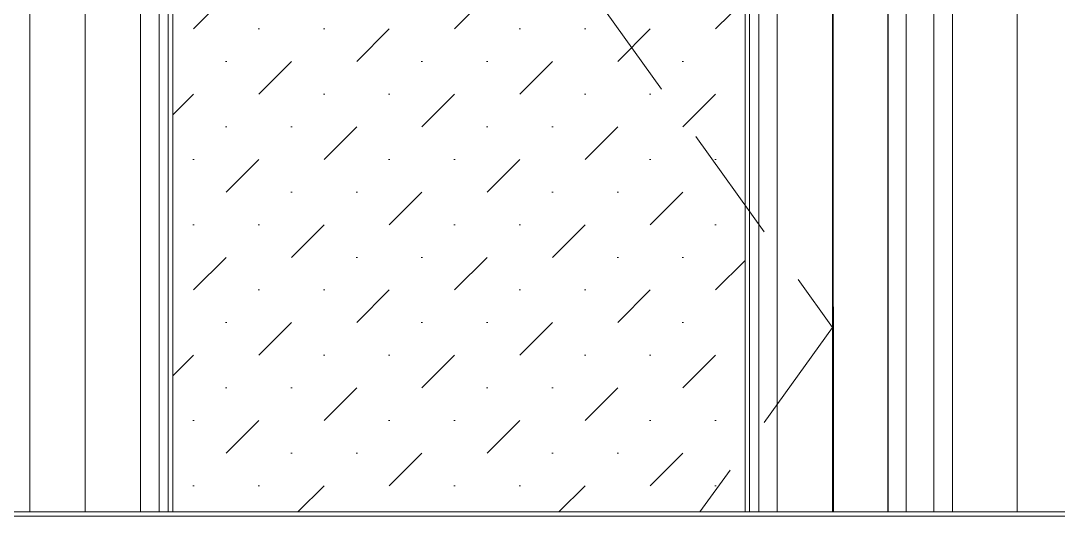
# Model space of a CAD drawing. Header units: millimetres. Extents: x 1832547 to 2001569, y -558009 to -417808.
# Drawn here: x 1949505 to 1950629, y -522705 to -522168 of the extents above; entities that cross this region are included whole.
import ezdxf

# ---------------------------------------------------------------- set-up
doc = ezdxf.new("R2010")
doc.units = ezdxf.units.MM
doc.header["$MEASUREMENT"] = 0
doc.linetypes.add('HIDDEN', pattern=[9.525, 6.35, -3.175])
for name, color, linetype, lineweight in [('CA . CỬA', 251, 'CONTINUOUS', 5), ('CA. HATCH', 250, 'CONTINUOUS', 9), ('CA.dim 08', 8, 'CONTINUOUS', 13), ('CA.khuat 75', 75, 'HIDDEN', 9), ('CA.noi that 15', 15, 'CONTINUOUS', 9), ('CA.thay 145', 145, 'CONTINUOUS', 18), ('CA_manh 08', 8, 'CONTINUOUS', 9)]:
    doc.layers.add(name, color=color, linetype=linetype, lineweight=lineweight)

msp = doc.modelspace()

# ---------------------------------------------------------------- hatches: boundary and pattern name
at = {"layer": 'CA. HATCH'}
h = msp.add_hatch(dxfattribs=at)
h.set_pattern_fill('MUDST', color=256, scale=200, angle=45, double=1)
h.set_pattern_definition([(45, (-18681.14, 3698.363), (35.355339, 106.0660172), [50, -50, 0, -50, 0, -50])])
h.paths.add_polyline_path([(1949589.7, -521290.2), (1950366.8, -521290.2), (1950366.8, -520940.2), (1949589.7, -520940.2)])
h.paths.add_polyline_path([(1949669.7, -522700.2), (1950289.7, -522700.2), (1950289.7, -521460.2), (1949669.7, -521460.2)])

# ---------------------------------------------------------------- linework, layer by layer
at = {"layer": 'CA . CỬA'}
msp.add_lwpolyline([(1949514.7, -522700.2), (1949514.7, -520865.2), (1950444.7, -520865.2), (1950444.7, -522700.2)], dxfattribs=at)
at = {"layer": 'CA.dim 08'}
for points in [[(1950294.7, -522700.2), (1950294.7, -521455.2), (1949664.7, -521455.2), (1949664.7, -522700.2)], [(1950289.7, -522700.2), (1950289.7, -521460.2), (1949669.7, -521460.2), (1949669.7, -522700.2)]]:
    msp.add_lwpolyline(points, dxfattribs=at)
at = {"layer": 'CA.khuat 75', "ltscale": 20}
msp.add_lwpolyline([(1949569.7, -521365.2), (1950384.7, -522500.2), (1950240.8, -522700.2)], dxfattribs=at)
at = {"layer": 'CA.noi that 15'}
msp.add_lwpolyline([(1950304.7, -522700.2), (1950304.7, -521445.2), (1949654.7, -521445.2), (1949654.7, -522700.2)], dxfattribs=at)
at = {"layer": 'CA.thay 145'}
for p, q in [((1949514.7, -522700.2), (1949514.7, -520865.2)), ((1950444.5, -520865.2), (1950444.5, -522700.2)), ((1950514.5, -520895.2), (1950514.5, -522700.2)), ((1950584.5, -520895.2), (1950584.5, -522700.2))]:
    msp.add_line(p, q, dxfattribs=at)
for points in [[(1950444.7, -522700.2), (1950444.7, -520865.2), (1949514.7, -520865.2), (1949514.7, -522700.2)], [(1950384.7, -522700.2), (1950384.7, -521365.2), (1949574.7, -521365.2), (1949574.7, -522700.2)], [(1949574.7, -522700.2), (1949574.7, -521365.2), (1950384.7, -521365.2), (1950384.7, -522700.2)], [(1950384.7, -522700.2), (1950384.7, -521365.2)], [(1950324.7, -522700.2), (1950324.7, -521425.2), (1949634.7, -521425.2), (1949634.7, -522700.2)], [(1950444.7, -522700.2), (1949514.7, -522700.2)]]:
    msp.add_lwpolyline(points, dxfattribs=at)
msp.add_lwpolyline([(1950385.6, -522700.2), (1950385.6, -522700.2), (1950384.7, -521365.2), (1950384.7, -521365.2)], close=True, dxfattribs=at)
at = {"layer": 'CA_manh 08'}
for p, q in [((1950494.5, -520815.2), (1950494.5, -522700.2)), ((1950464.5, -522700.2), (1950464.5, -520845.2)), ((1954544.9, -522700.2), (1949274.7, -522700.2)), ((1949274.7, -522704.8), (1954544.9, -522704.8))]:
    msp.add_line(p, q, dxfattribs=at)

doc.saveas('drawing.dxf')
